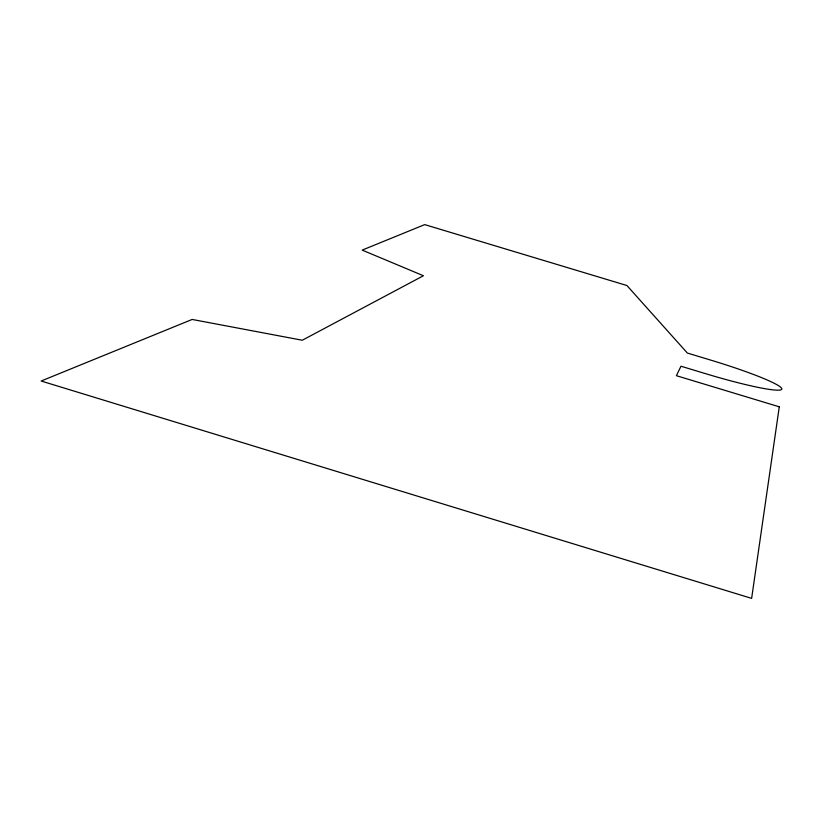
<?xml version="1.0" encoding="UTF-8"?>
<svg xmlns="http://www.w3.org/2000/svg" width="823" height="823" viewBox="0 0 823 823"><rect width="100%" height="100%" fill="white"/><g stroke="black" fill="none" stroke-linecap="round" stroke-linejoin="round"><path stroke-width="1.23" d="M779.278 406.809L751.636 598.383L41.15 381.018L192.15 319.447L302.278 340.238L423.423 275.746L362.192 250.11L424.709 224.617L626.91 285.519L687.359 353.046L711.206 360.248A76.436 7.232 16.8 0 1 781.809 389.135A76.436 7.232 16.8 0 1 705.897 373.755L680.981 366.225L676.403 375.689L779.278 406.809"/></g></svg>
